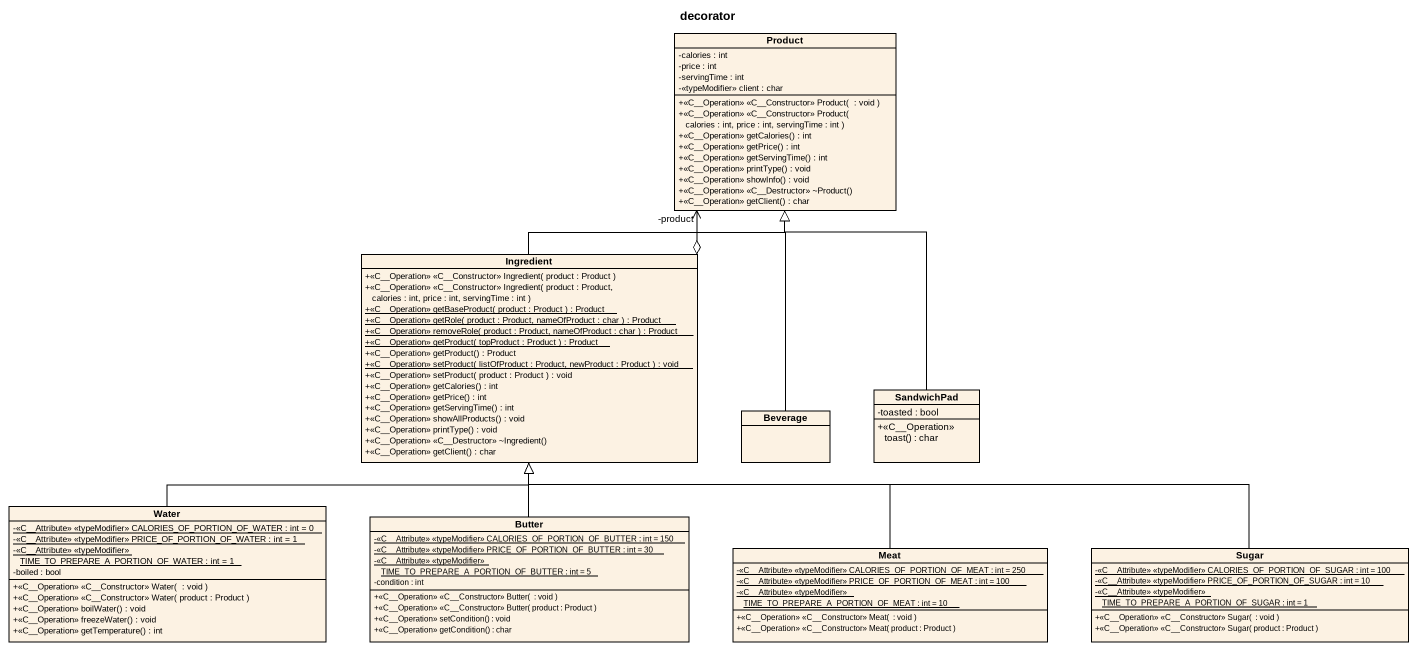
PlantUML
@startuml
title decorator
hide circle
hide empty members
skinparam classAttributeIconSize 0
class Product {
  -calories : int
  -price : int
  -servingTime : int
  -<<typeModifier>> client : char
  +<<C~__Operation>> <<C~__Constructor>> Product(  : void )
  +<<C~__Operation>> <<C~__Constructor>> Product( calories : int, price : int, servingTime : int )
  +<<C__Operation>> getCalories() : int
  +<<C__Operation>> getPrice() : int
  +<<C__Operation>> getServingTime() : int
  +<<C__Operation>> printType() : void
  +<<C__Operation>> showInfo() : void
  +<<C~__Operation>> <<C~__Destructor>> ~Product()
  +<<C__Operation>> getClient() : char
}
class Ingredient {
  +<<C~__Operation>> <<C~__Constructor>> Ingredient( product : Product )
  +<<C~__Operation>> <<C~__Constructor>> Ingredient( product : Product, calories : int, price : int, servingTime : int )
  {static} +<<C__Operation>> getBaseProduct( product : Product ) : Product
  {static} +<<C__Operation>> getRole( product : Product, nameOfProduct : char ) : Product
  {static} +<<C__Operation>> removeRole( product : Product, nameOfProduct : char ) : Product
  {static} +<<C__Operation>> getProduct( topProduct : Product ) : Product
  +<<C__Operation>> getProduct() : Product
  {static} +<<C__Operation>> setProduct( listOfProduct : Product, newProduct : Product ) : void
  +<<C__Operation>> setProduct( product : Product ) : void
  +<<C__Operation>> getCalories() : int
  +<<C__Operation>> getPrice() : int
  +<<C__Operation>> getServingTime() : int
  +<<C__Operation>> showAllProducts() : void
  +<<C__Operation>> printType() : void
  +<<C~__Operation>> <<C~__Destructor>> ~Ingredient()
  +<<C__Operation>> getClient() : char
}
class Beverage
class SandwichPad {
  -toasted : bool
  +<<C__Operation>> toast() : char
}
class Water {
  {static} -<<C__Attribute>> <<typeModifier>> CALORIES_OF_PORTION_OF_WATER : int = 0
  {static} -<<C__Attribute>> <<typeModifier>> PRICE_OF_PORTION_OF_WATER : int = 1
  {static} -<<C__Attribute>> <<typeModifier>> TIME_TO_PREPARE_A_PORTION_OF_WATER : int = 1
  -boiled : bool
  +<<C~__Operation>> <<C~__Constructor>> Water(  : void )
  +<<C~__Operation>> <<C~__Constructor>> Water( product : Product )
  +<<C__Operation>> boilWater() : void
  +<<C__Operation>> freezeWater() : void
  +<<C__Operation>> getTemperature() : int
}
class Butter {
  {static} -<<C__Attribute>> <<typeModifier>> CALORIES_OF_PORTION_OF_BUTTER : int = 150
  {static} -<<C__Attribute>> <<typeModifier>> PRICE_OF_PORTION_OF_BUTTER : int = 30
  {static} -<<C__Attribute>> <<typeModifier>> TIME_TO_PREPARE_A_PORTION_OF_BUTTER : int = 5
  -condition : int
  +<<C~__Operation>> <<C~__Constructor>> Butter(  : void )
  +<<C~__Operation>> <<C~__Constructor>> Butter( product : Product )
  +<<C__Operation>> setCondition() : void
  +<<C__Operation>> getCondition() : char
}
class Meat {
  {static} -<<C__Attribute>> <<typeModifier>> CALORIES_OF_PORTION_OF_MEAT : int = 250
  {static} -<<C__Attribute>> <<typeModifier>> PRICE_OF_PORTION_OF_MEAT : int = 100
  {static} -<<C__Attribute>> <<typeModifier>> TIME_TO_PREPARE_A_PORTION_OF_MEAT : int = 10
  +<<C~__Operation>> <<C~__Constructor>> Meat(  : void )
  +<<C~__Operation>> <<C~__Constructor>> Meat( product : Product )
}
class Sugar {
  {static} -<<C__Attribute>> <<typeModifier>> CALORIES_OF_PORTION_OF_SUGAR : int = 100
  {static} -<<C__Attribute>> <<typeModifier>> PRICE_OF_PORTION_OF_SUGAR : int = 10
  {static} -<<C__Attribute>> <<typeModifier>> TIME_TO_PREPARE_A_PORTION_OF_SUGAR : int = 1
  +<<C~__Operation>> <<C~__Constructor>> Sugar(  : void )
  +<<C~__Operation>> <<C~__Constructor>> Sugar( product : Product )
}
Product "-product" <--o Ingredient
Ingredient -up-|> Product
Beverage -up-|> Product
SandwichPad -up-|> Product
Water -right-|> Ingredient
Butter -up-|> Ingredient
Meat -up-|> Ingredient
Sugar -left-|> Ingredient
@enduml
